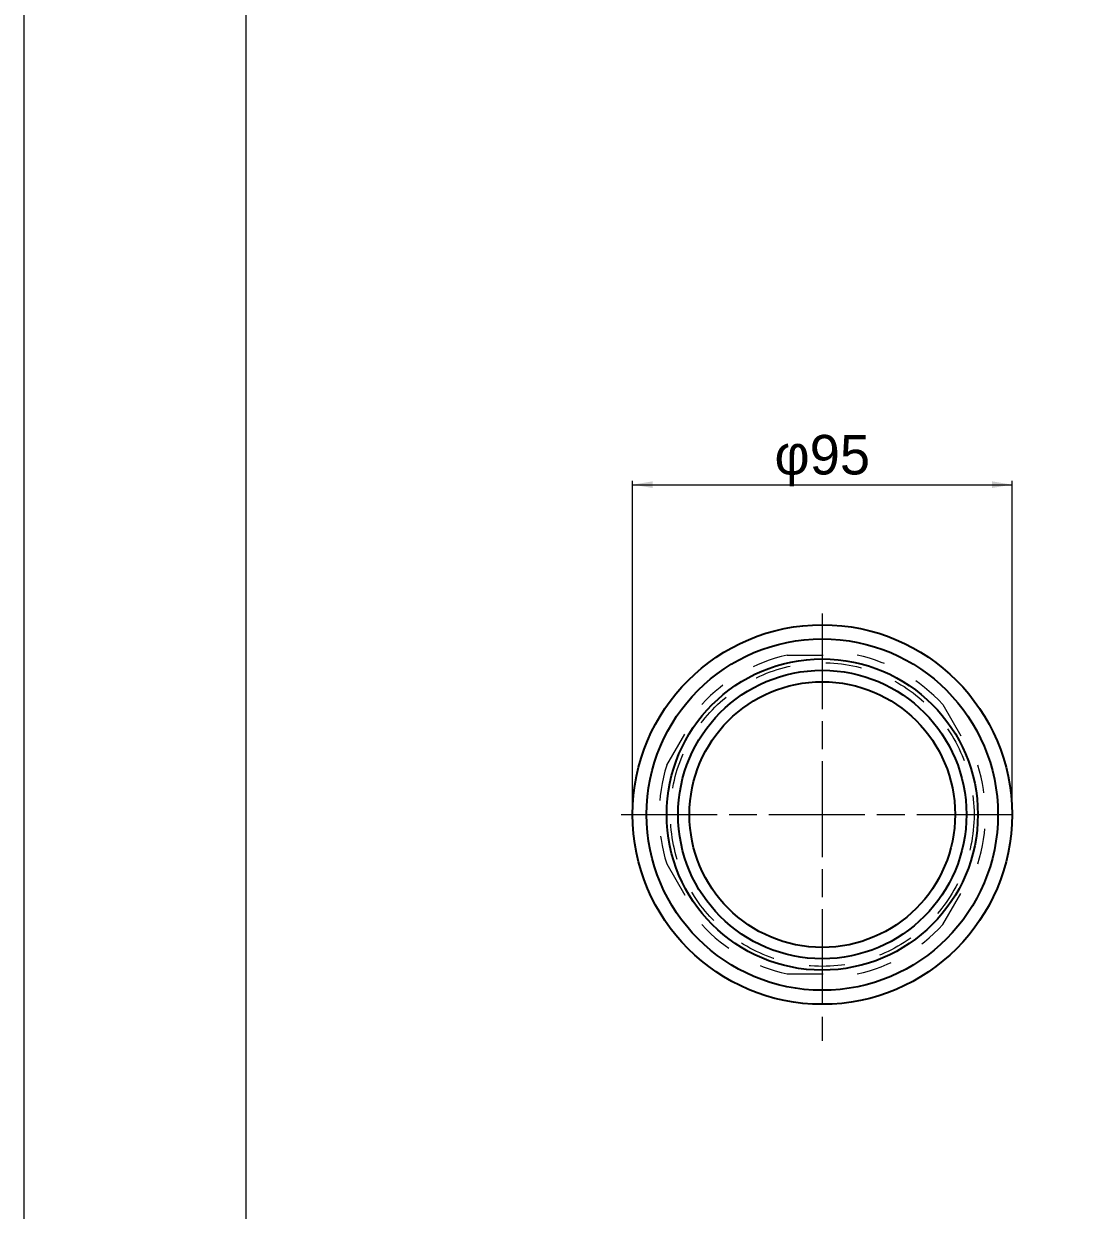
# Model space of a CAD drawing. Units: millimetres at full size, sheet at 1:2; details may follow other scales. Extents: x 2054 to 3736, y 1047 to 2235.
# Drawn here: x 2054 to 2320.3, y 1344.5 to 1641.5 of the extents above; entities that cross this region are included whole.
import ezdxf
from ezdxf.enums import TextEntityAlignment as Align

# ---------------------------------------------------------------- set-up
doc = ezdxf.new("R2010")
doc.units = ezdxf.units.MM
doc.header["$LTSCALE"] = 2
for name, pattern in [('CHAIN', [18.5, 12, -1.5, 3.5, -1.5]), ('DASHED_SPACED', [12, 6, -6]), ('USER1', [9, 4.5, -4.5])]:
    doc.linetypes.add(name, pattern=pattern)
for name, color, linetype, lineweight in [('1外形線', 7, 'Continuous', 35), ('3隠れ線', 2, 'DASHED_SPACED', 18), ('4中心線', 1, 'CHAIN', 18), ('6寸法線', 4, 'Continuous', 18), ('7 枠・タイトル', 7, 'Continuous', 13), ('Defpoints_2', 7, 'Continuous', 13)]:
    doc.layers.add(name, color=color, linetype=linetype, lineweight=lineweight)
doc.styles.add('ＭＳ Ｐゴシック', font='')
doc.styles.get('ＭＳ Ｐゴシック').set_extended_font_data('MS PGothic')

# ---------------------------------------------------------------- blocks, each defined once
blk = doc.blocks.new('filled_arrow')
at = {"color": 0, "linetype": 'Continuous', "lineweight": -2}
blk.add_solid([(7.5, 1.25), (0, 0), (7.5, -1.25)], dxfattribs=at)

msp = doc.modelspace()

# ---------------------------------------------------------------- linework, layer by layer
at = {"layer": '1外形線'}
for radius in [47.5, 43.985, 38.95, 36.1, 33.25]:
    msp.add_circle((2253.954, 1443.53), radius, dxfattribs=at)
at = {"layer": '3隠れ線', "linetype": 'USER1'}
for p, q in [((2245.195, 1483.43), (2262.713, 1483.43)), ((2215.02, 1455.894), (2223.779, 1471.065)), ((2284.128, 1471.065), (2292.887, 1455.894)), ((2215.02, 1431.165), (2223.779, 1415.994)), ((2284.128, 1415.994), (2292.887, 1431.165)), ((2245.195, 1403.63), (2262.713, 1403.63))]:
    msp.add_line(p, q, dxfattribs=at)
msp.add_circle((2253.954, 1443.53), 38, dxfattribs=at)
for start, end in [(102.38088, 137.61918), (42.3808, 77.61909), (162.38079, 197.61918), (342.38081, 17.61919), (222.38079, 257.61909), (282.38088, 317.61918)]:
    msp.add_arc((2253.954, 1443.53), 40.85, start, end, dxfattribs=at)
at = {"layer": '4中心線'}
for p, q in [((2253.954, 1493.88), (2253.954, 1386.893)), ((2203.604, 1443.53), (2304.303, 1443.53))]:
    msp.add_line(p, q, dxfattribs=at)
at = {"layer": '6寸法線'}
for p, q in [((2206.454, 1443.593), (2206.454, 1527.103)), ((2301.454, 1443.593), (2301.454, 1527.103)), ((2206.454, 1526.103), (2301.454, 1526.103))]:
    msp.add_line(p, q, dxfattribs=at)
at = {"layer": '7 枠・タイトル'}
msp.add_line((2109.677, 1084.702), (2109.677, 2198.255), dxfattribs=at)
at = {"layer": 'Defpoints_2'}
msp.add_lwpolyline([(2054.025, 1047.479), (3736.025, 1047.479), (3736.025, 2235.479), (2054.025, 2235.479)], close=True, dxfattribs=at)

# ---------------------------------------------------------------- block references
at = {"layer": '6寸法線', "xscale": 0.667, "yscale": 0.667}
msp.add_blockref('filled_arrow', (2206.454, 1526.103), dxfattribs=at)
at = {"layer": '6寸法線', "xscale": 0.667, "yscale": 0.667, "rotation": 180}
msp.add_blockref('filled_arrow', (2301.454, 1526.103), dxfattribs=at)

# ---------------------------------------------------------------- texts
at = {"layer": '6寸法線', "style": 'ＭＳ Ｐゴシック', "width": 1.05}
msp.add_text('φ95', height=9.897, dxfattribs=at).set_placement((2253.954, 1533.608), align=Align.MIDDLE_CENTER)

doc.saveas('drawing.dxf')
